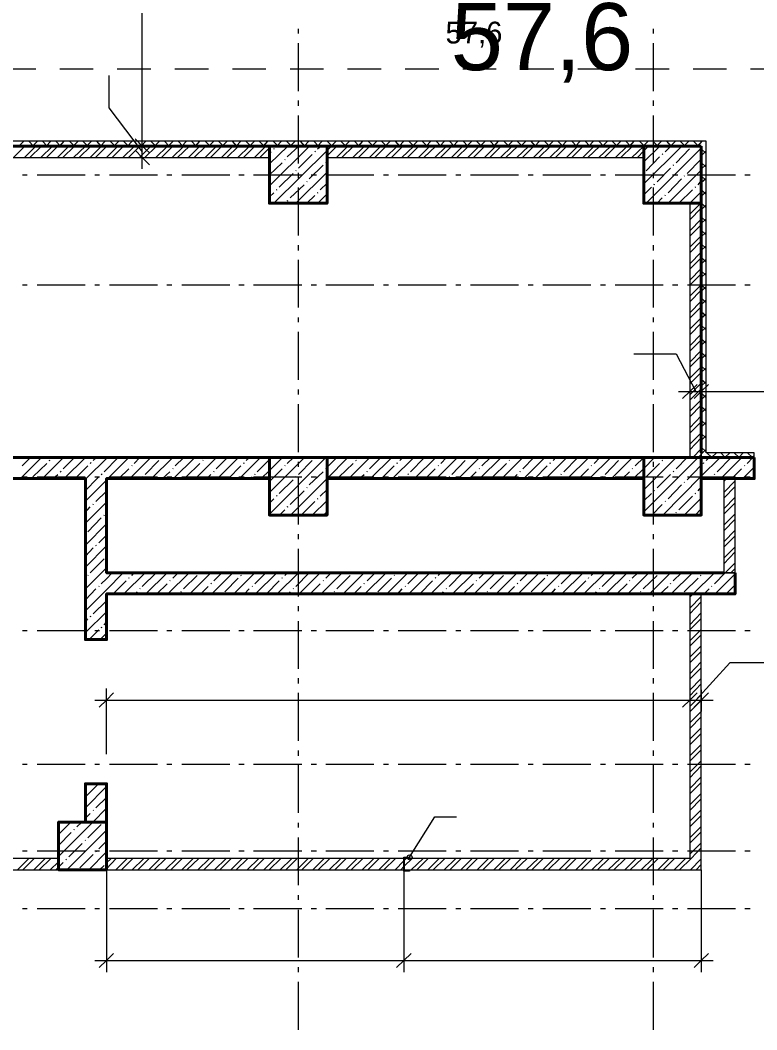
# Model space of a CAD drawing. Header units: millimetres. Extents: x -249154 to 415037, y -45458 to 354837.
# Drawn here: x -210804 to -203124, y 10750 to 21286 of the extents above; entities that cross this region are included whole.
import ezdxf

# ---------------------------------------------------------------- set-up
doc = ezdxf.new("R2010")
doc.units = ezdxf.units.MM
doc.layers.add('PDF _Текст', color=7, linetype='Continuous')
doc.styles.get("Standard").update_dxf_attribs({"font": 'arial.ttf'})

msp = doc.modelspace()

# ---------------------------------------------------------------- linework, layer by layer
at = {"lineweight": 9}
for points in [[(-209531, 19736), (-209531, 19973), (-209531, 24586), (-209531, 24828)], [(-203151, 16724), (-203151, 16770), (-203651, 16770), (-203651, 19973), (-203651, 20024), (-213009, 20024), (-213009, 24586), (-213056, 24586)], [(-207904, 21146), (-207904, 21197)], [(-204202, 21146), (-204202, 21197)], [(-207904, 20545), (-207904, 21045)], [(-204202, 20545), (-204202, 21045)], [(-210993, 20778), (-210641, 20778)], [(-210391, 20778), (-210044, 20778)], [(-209794, 20778), (-209442, 20778)], [(-209192, 20778), (-208841, 20778)], [(-208591, 20778), (-208243, 20778)], [(-207989, 20778), (-207642, 20778)], [(-207392, 20778), (-207040, 20778)], [(-206790, 20778), (-206439, 20778)], [(-206189, 20778), (-205841, 20778)], [(-205591, 20778), (-205240, 20778)], [(-204990, 20778), (-204638, 20778)], [(-204388, 20778), (-204037, 20778)], [(-203787, 20778), (-203439, 20778)], [(-203189, 20778), (-202838, 20778)], [(-209879, 20710), (-209879, 20371), (-209531, 19914)], [(-207904, 20392), (-207904, 20447)], [(-204202, 20392), (-204202, 20447)], [(-207904, 19791), (-207904, 20291)], [(-204202, 19791), (-204202, 20291)], [(-210819, 19973), (-210768, 20024)], [(-210666, 19973), (-210713, 20024)], [(-210675, 19973), (-210624, 20024)], [(-210522, 19973), (-210573, 20024)], [(-210535, 19973), (-210484, 20024)], [(-210383, 19973), (-210433, 20024)], [(-210391, 19973), (-210345, 20024)], [(-210239, 19973), (-210289, 20024)], [(-210251, 19973), (-210200, 20024)], [(-210099, 19973), (-210150, 20024)], [(-210112, 19973), (-210061, 20024)], [(-209959, 19973), (-210006, 20024)], [(-209967, 19973), (-209917, 20024)], [(-209815, 19973), (-209866, 20024)], [(-209828, 19973), (-209777, 20024)], [(-209675, 19973), (-209726, 20024)], [(-209684, 19973), (-209637, 20024)], [(-209531, 19973), (-209582, 20024)], [(-209544, 19973), (-209493, 20024)], [(-209391, 19973), (-209442, 20024)], [(-209404, 19973), (-209353, 20024)], [(-209252, 19973), (-209298, 20024)], [(-209260, 19973), (-209209, 20024)], [(-209108, 19973), (-209158, 20024)], [(-209120, 19973), (-209069, 20024)], [(-208968, 19973), (-209019, 20024)], [(-208976, 19973), (-208930, 20024)], [(-208824, 19973), (-208875, 20024)], [(-208836, 19973), (-208786, 20024)], [(-208684, 19973), (-208735, 20024)], [(-208697, 19973), (-208646, 20024)], [(-208544, 19973), (-208591, 20024)], [(-208553, 19973), (-208502, 20024)], [(-208400, 19973), (-208451, 20024)], [(-208413, 19973), (-208362, 20024)], [(-208260, 19973), (-208311, 20024)], [(-208269, 19973), (-208222, 20024)], [(-208116, 19973), (-208167, 20024)], [(-208129, 19973), (-208078, 20024)], [(-207976, 19973), (-208027, 20024)], [(-207989, 19973), (-207938, 20024)], [(-207837, 19973), (-207883, 20024)], [(-207845, 19973), (-207794, 20024)], [(-207693, 19973), (-207743, 20024)], [(-207705, 19973), (-207654, 20024)], [(-207553, 19973), (-207604, 20024)], [(-207561, 19973), (-207510, 20024)], [(-207409, 19973), (-207460, 20024)], [(-207421, 19973), (-207371, 20024)], [(-207269, 19973), (-207320, 20024)], [(-207277, 19973), (-207231, 20024)], [(-207125, 19973), (-207176, 20024)], [(-207138, 19973), (-207087, 20024)], [(-206985, 19973), (-207036, 20024)], [(-206998, 19973), (-206947, 20024)], [(-206845, 19973), (-206892, 20024)], [(-206854, 19973), (-206803, 20024)], [(-206701, 19973), (-206752, 20024)], [(-206714, 19973), (-206663, 20024)], [(-206561, 19973), (-206612, 20024)], [(-206570, 19973), (-206523, 20024)], [(-206417, 19973), (-206468, 20024)], [(-206430, 19973), (-206379, 20024)], [(-206278, 19973), (-206328, 20024)], [(-206290, 19973), (-206240, 20024)], [(-206138, 19973), (-206184, 20024)], [(-206146, 19973), (-206095, 20024)], [(-205994, 19973), (-206045, 20024)], [(-206007, 19973), (-205956, 20024)], [(-205854, 19973), (-205905, 20024)], [(-205862, 19973), (-205816, 20024)], [(-205710, 19973), (-205761, 20024)], [(-205723, 19973), (-205672, 20024)], [(-205570, 19973), (-205621, 20024)], [(-205583, 19973), (-205532, 20024)], [(-205430, 19973), (-205477, 20024)], [(-205439, 19973), (-205388, 20024)], [(-205286, 19973), (-205337, 20024)], [(-205299, 19973), (-205248, 20024)], [(-205147, 19973), (-205197, 20024)], [(-205155, 19973), (-205108, 20024)], [(-205002, 19973), (-205053, 20024)], [(-205015, 19973), (-204964, 20024)], [(-204863, 19973), (-204914, 20024)], [(-204875, 19973), (-204825, 20024)], [(-204723, 19973), (-204769, 20024)], [(-204731, 19973), (-204681, 20024)], [(-204579, 19973), (-204630, 20024)], [(-204592, 19973), (-204541, 20024)], [(-204439, 19973), (-204490, 20024)], [(-204448, 19973), (-204401, 20024)], [(-204295, 19973), (-204346, 20024)], [(-204308, 19973), (-204257, 20024)], [(-204155, 19973), (-204206, 20024)], [(-204168, 19973), (-204117, 20024)], [(-204015, 19973), (-204062, 20024)], [(-204024, 19973), (-203973, 20024)], [(-203871, 19973), (-203922, 20024)], [(-203884, 19973), (-203833, 20024)], [(-203732, 19973), (-203782, 20024)], [(-203740, 19973), (-203693, 20024)], [(-210874, 19854), (-210755, 19973)], [(-210760, 19854), (-210641, 19973)], [(-210705, 19854), (-210582, 19973)], [(-210590, 19854), (-210467, 19973)], [(-210531, 19854), (-210412, 19973)], [(-210417, 19854), (-210298, 19973)], [(-210361, 19854), (-210239, 19973)], [(-210247, 19854), (-210124, 19973)], [(-210188, 19854), (-210069, 19973)], [(-210073, 19854), (-209955, 19973)], [(-210018, 19854), (-209900, 19973)], [(-209904, 19854), (-209785, 19973)], [(-209845, 19854), (-209726, 19973)], [(-209734, 19854), (-209612, 19973)], [(-209675, 19854), (-209557, 19973)], [(-209637, 19973), (-209531, 19973), (-209413, 19973)], [(-209561, 19854), (-209442, 19973)], [(-209506, 19854), (-209383, 19973)], [(-209391, 19854), (-209268, 19973)], [(-209332, 19854), (-209213, 19973)], [(-209218, 19854), (-209099, 19973)], [(-209163, 19854), (-209040, 19973)], [(-209048, 19854), (-208930, 19973)], [(-208989, 19854), (-208870, 19973)], [(-208875, 19854), (-208756, 19973)], [(-208819, 19854), (-208701, 19973)], [(-208705, 19854), (-208586, 19973)], [(-208650, 19854), (-208527, 19973)], [(-208536, 19854), (-208413, 19973)], [(-208476, 19854), (-208358, 19973)], [(-208362, 19854), (-208243, 19973)], [(-208307, 19854), (-208205, 19956)], [(-208205, 19787), (-208015, 19973)], [(-208205, 19558), (-207786, 19973)], [(-208205, 19973), (-207604, 19973)], [(-208205, 19897), (-208188, 19914)], [(-208159, 19943), (-208154, 19947)], [(-208159, 19376), (-207604, 19926)], [(-208133, 19973), (-208129, 19973)], [(-208019, 19859), (-207900, 19973)], [(-207731, 19914), (-207726, 19918)], [(-207705, 19943), (-207671, 19973)], [(-207604, 19926), (-207557, 19973)], [(-207604, 19871), (-207502, 19973)], [(-207506, 19854), (-207388, 19973)], [(-207451, 19854), (-207328, 19973)], [(-207337, 19854), (-207214, 19973)], [(-207277, 19854), (-207159, 19973)], [(-207163, 19854), (-207044, 19973)], [(-207108, 19854), (-206989, 19973)], [(-206994, 19854), (-206875, 19973)], [(-206934, 19854), (-206816, 19973)], [(-206824, 19854), (-206701, 19973)], [(-206765, 19854), (-206646, 19973)], [(-206650, 19854), (-206532, 19973)], [(-206595, 19854), (-206472, 19973)], [(-206481, 19854), (-206358, 19973)], [(-206422, 19854), (-206303, 19973)], [(-206307, 19854), (-206189, 19973)], [(-206252, 19854), (-206129, 19973)], [(-206138, 19854), (-206019, 19973)], [(-206079, 19854), (-205960, 19973)], [(-205964, 19854), (-205846, 19973)], [(-205909, 19854), (-205790, 19973)], [(-205795, 19854), (-205676, 19973)], [(-205740, 19854), (-205617, 19973)], [(-205625, 19854), (-205502, 19973)], [(-205566, 19854), (-205447, 19973)], [(-205452, 19854), (-205333, 19973)], [(-205396, 19854), (-205274, 19973)], [(-205282, 19854), (-205159, 19973)], [(-205223, 19854), (-205104, 19973)], [(-205108, 19854), (-204990, 19973)], [(-205053, 19854), (-204935, 19973)], [(-204939, 19854), (-204820, 19973)], [(-204884, 19854), (-204761, 19973)], [(-204769, 19854), (-204647, 19973)], [(-204710, 19854), (-204592, 19973)], [(-204596, 19854), (-204477, 19973)], [(-204541, 19854), (-204418, 19973)], [(-204426, 19854), (-204303, 19973)], [(-204367, 19854), (-204303, 19922)], [(-204303, 19808), (-204134, 19973)], [(-204303, 19579), (-203905, 19973)], [(-204303, 19922), (-204253, 19973)], [(-204303, 19973), (-203702, 19973), (-203702, 19376)], [(-204278, 19376), (-203702, 19952)], [(-204079, 19914), (-204020, 19973)], [(-203965, 19799), (-203825, 19943)], [(-203795, 19973), (-203791, 19973)], [(-203651, 19897), (-203702, 19943)], [(-203702, 19871), (-203651, 19922)], [(-209637, 19854), (-209531, 19854), (-209413, 19854)], [(-208044, 19829), (-208040, 19833)], [(-207904, 19744), (-207760, 19884)], [(-204278, 19714), (-204138, 19859)], [(-204109, 19884), (-204104, 19892)], [(-203850, 19685), (-203710, 19829)], [(-208205, 19672), (-208074, 19799)], [(-207930, 19714), (-207926, 19719)], [(-207790, 19630), (-207646, 19774)], [(-207616, 19799), (-207612, 19803)], [(-204164, 19600), (-204024, 19744)], [(-204049, 19376), (-203702, 19723)], [(-203994, 19774), (-203990, 19778)], [(-203651, 19753), (-203702, 19803)], [(-203702, 19731), (-203651, 19782)], [(-210781, 19672), (-210730, 19672)], [(-210628, 19672), (-210128, 19672)], [(-210027, 19672), (-209976, 19672)], [(-209874, 19672), (-209374, 19672)], [(-209277, 19672), (-209222, 19672)], [(-209120, 19672), (-208620, 19672)], [(-208523, 19672), (-208468, 19672)], [(-208370, 19672), (-207866, 19672)], [(-208103, 19545), (-207959, 19685)], [(-207930, 19376), (-207604, 19702)], [(-207904, 19638), (-207904, 19693)], [(-207815, 19600), (-207811, 19604)], [(-207769, 19672), (-207714, 19672)], [(-207616, 19672), (-207116, 19672)], [(-207015, 19672), (-206964, 19672)], [(-206862, 19672), (-206362, 19672)], [(-206261, 19672), (-206210, 19672)], [(-206108, 19672), (-205608, 19672)], [(-205507, 19672), (-205456, 19672)], [(-205354, 19672), (-204854, 19672)], [(-204753, 19672), (-204702, 19672)], [(-204600, 19672), (-204100, 19672)], [(-204202, 19638), (-204202, 19693)], [(-204049, 19486), (-203910, 19630)], [(-204003, 19672), (-203948, 19672)], [(-203880, 19659), (-203876, 19664)], [(-203846, 19672), (-203346, 19672)], [(-203736, 19570), (-203702, 19609)], [(-203651, 19613), (-203702, 19664)], [(-203702, 19592), (-203651, 19638)], [(-203249, 19672), (-203194, 19672)], [(-208133, 19515), (-208125, 19520)], [(-207989, 19431), (-207845, 19570)], [(-207904, 19041), (-207904, 19541)], [(-207676, 19515), (-207604, 19587)], [(-204303, 19465), (-204223, 19545)], [(-204202, 19041), (-204202, 19541)], [(-204193, 19570), (-204189, 19579)], [(-203935, 19376), (-203795, 19515)], [(-203821, 19376), (-203702, 19494)], [(-203765, 19545), (-203761, 19549)], [(-203651, 19469), (-203702, 19520)], [(-203702, 19448), (-203651, 19498)], [(-208205, 19443), (-208159, 19486)], [(-208019, 19401), (-208010, 19405)], [(-207815, 19376), (-207731, 19456)], [(-207705, 19486), (-207697, 19490)], [(-207701, 19376), (-207604, 19473)], [(-204164, 19376), (-204109, 19431)], [(-204079, 19456), (-204075, 19465)], [(-203821, 19261), (-203706, 19376)], [(-203821, 19202), (-203702, 19325)], [(-203706, 19376), (-203702, 19380)], [(-203651, 19329), (-203702, 19380)], [(-203702, 19308), (-203651, 19359)], [(-203821, 19088), (-203702, 19210)], [(-203651, 19185), (-203702, 19236)], [(-203702, 19164), (-203651, 19215)], [(-203821, 19032), (-203702, 19151)], [(-203651, 19045), (-203702, 19096)], [(-203702, 19024), (-203651, 19075)], [(-203821, 18918), (-203702, 19037)], [(-203821, 18859), (-203702, 18982)], [(-207904, 18884), (-207904, 18939)], [(-204202, 18884), (-204202, 18939)], [(-203821, 18744), (-203702, 18867)], [(-203651, 18905), (-203702, 18952)], [(-203702, 18884), (-203651, 18931)], [(-207904, 18287), (-207904, 18787)], [(-204202, 18287), (-204202, 18787)], [(-203821, 18689), (-203702, 18808)], [(-203651, 18761), (-203702, 18812)], [(-203702, 18740), (-203651, 18791)], [(-203821, 18575), (-203702, 18694)], [(-203651, 18622), (-203702, 18672)], [(-203702, 18600), (-203651, 18651)], [(-203821, 18520), (-203702, 18638)], [(-210781, 18524), (-210730, 18524)], [(-210628, 18524), (-210128, 18524)], [(-210027, 18524), (-209976, 18524)], [(-209874, 18524), (-209374, 18524)], [(-209277, 18524), (-209222, 18524)], [(-209120, 18524), (-208620, 18524)], [(-208523, 18524), (-208468, 18524)], [(-208370, 18524), (-207866, 18524)], [(-207769, 18524), (-207714, 18524)], [(-207616, 18524), (-207116, 18524)], [(-207015, 18524), (-206964, 18524)], [(-206862, 18524), (-206362, 18524)], [(-206261, 18524), (-206210, 18524)], [(-206108, 18524), (-205608, 18524)], [(-205507, 18524), (-205456, 18524)], [(-205354, 18524), (-204854, 18524)], [(-204753, 18524), (-204702, 18524)], [(-204600, 18524), (-204100, 18524)], [(-204003, 18524), (-203948, 18524)], [(-203846, 18524), (-203346, 18524)], [(-203821, 18405), (-203702, 18524)], [(-203821, 18346), (-203702, 18469)], [(-203651, 18477), (-203702, 18528)], [(-203702, 18456), (-203651, 18507)], [(-203249, 18524), (-203194, 18524)], [(-203821, 18232), (-203702, 18355)], [(-203651, 18338), (-203702, 18389)], [(-203702, 18316), (-203651, 18367)], [(-203821, 18177), (-203702, 18295)], [(-203651, 18198), (-203702, 18244)], [(-207904, 18134), (-207904, 18185)], [(-204202, 18134), (-204202, 18185)], [(-203821, 18062), (-203702, 18181)], [(-203821, 18003), (-203702, 18126)], [(-203702, 18177), (-203651, 18223)], [(-207904, 17533), (-207904, 18033)], [(-204202, 17533), (-204202, 18033)], [(-203651, 18054), (-203702, 18105)], [(-203702, 18033), (-203651, 18083)], [(-203821, 17889), (-203702, 18011)], [(-203821, 17834), (-203702, 17952)], [(-203651, 17914), (-203702, 17965)], [(-203702, 17893), (-203651, 17944)], [(-203821, 17719), (-203702, 17838)], [(-203651, 17770), (-203702, 17821)], [(-204405, 17804), (-203965, 17804), (-203761, 17410)], [(-203821, 17664), (-203702, 17783)], [(-203702, 17749), (-203651, 17800)], [(-203821, 17550), (-203702, 17668)], [(-203821, 17490), (-203702, 17609)], [(-203651, 17630), (-203702, 17681)], [(-203702, 17609), (-203651, 17660)], [(-203821, 17516), (-203821, 17410), (-203821, 17291)], [(-203821, 17376), (-203702, 17499)], [(-203651, 17490), (-203702, 17537)], [(-203702, 17469), (-203651, 17516)], [(-203702, 17516), (-203702, 17410), (-203702, 17291)], [(-207904, 17380), (-207904, 17431)], [(-204202, 17380), (-204202, 17431)], [(-203939, 17410), (-203702, 17410), (-201550, 17410), (-201308, 17410)], [(-203821, 17321), (-203702, 17440)], [(-203651, 17346), (-203702, 17397)], [(-203821, 17207), (-203702, 17325)], [(-203702, 17325), (-203651, 17376)], [(-207904, 16779), (-207904, 17279)], [(-204202, 16779), (-204202, 17279)], [(-203821, 17147), (-203702, 17270)], [(-203651, 17207), (-203702, 17257)], [(-203702, 17185), (-203651, 17236)], [(-203821, 17033), (-203702, 17156)], [(-203821, 16978), (-203702, 17096)], [(-203651, 17063), (-203702, 17113)], [(-203702, 17041), (-203651, 17092)], [(-203821, 16863), (-203702, 16982)], [(-203651, 16923), (-203702, 16974)], [(-203821, 16804), (-203702, 16927)], [(-203702, 16902), (-203651, 16952)], [(-203791, 16724), (-203702, 16813)], [(-203736, 16724), (-203702, 16753)], [(-203651, 16783), (-203702, 16830)], [(-203702, 16758), (-203689, 16770), (-203651, 16808)], [(-203702, 16770), (-203702, 16724)], [(-203592, 16724), (-203643, 16770)], [(-203596, 16724), (-203545, 16770)], [(-203452, 16724), (-203499, 16770)], [(-203456, 16724), (-203405, 16770)], [(-203308, 16724), (-203359, 16770)], [(-203312, 16724), (-203266, 16770)], [(-203168, 16724), (-203219, 16770)], [(-210802, 16503), (-210582, 16724)], [(-210785, 16635), (-210696, 16724)], [(-210671, 16520), (-210527, 16660)], [(-210573, 16503), (-210353, 16724)], [(-210501, 16690), (-210493, 16694)], [(-210472, 16719), (-210467, 16724)], [(-210357, 16605), (-210239, 16724)], [(-210345, 16503), (-210124, 16724)], [(-210124, 16495), (-210116, 16503), (-209895, 16724)], [(-210073, 16660), (-210065, 16669)], [(-210044, 16690), (-210010, 16724)], [(-209929, 16575), (-209785, 16719)], [(-209891, 16503), (-209671, 16724)], [(-209662, 16503), (-209442, 16724)], [(-209616, 16660), (-209557, 16724)], [(-209501, 16546), (-209357, 16690)], [(-209434, 16503), (-209213, 16724)], [(-209328, 16719), (-209328, 16724)], [(-209205, 16503), (-208985, 16724)], [(-209188, 16635), (-209099, 16724)], [(-209074, 16520), (-208930, 16660)], [(-208976, 16503), (-208756, 16724)], [(-208900, 16690), (-208896, 16694)], [(-208875, 16719), (-208870, 16724)], [(-208760, 16605), (-208642, 16724)], [(-208747, 16503), (-208527, 16724)], [(-208519, 16503), (-208298, 16724)], [(-208472, 16660), (-208468, 16669)], [(-208447, 16690), (-208413, 16724)], [(-208332, 16575), (-208205, 16702), (-208188, 16719)], [(-208290, 16503), (-208205, 16588), (-208070, 16724)], [(-208205, 16359), (-207841, 16724)], [(-208205, 16131), (-207616, 16724)], [(-208019, 16660), (-207955, 16724)], [(-207985, 16122), (-207604, 16503), (-207388, 16724)], [(-207904, 16546), (-207760, 16690)], [(-207904, 16626), (-207904, 16677)], [(-207731, 16719), (-207731, 16724)], [(-207591, 16635), (-207502, 16724)], [(-207477, 16520), (-207332, 16660)], [(-207379, 16503), (-207159, 16724)], [(-207303, 16690), (-207299, 16694)], [(-207273, 16719), (-207273, 16724)], [(-207163, 16605), (-207044, 16724)], [(-207150, 16503), (-206930, 16724)], [(-206922, 16503), (-206701, 16724)], [(-206875, 16660), (-206871, 16669)], [(-206845, 16690), (-206816, 16724)], [(-206735, 16575), (-206591, 16719)], [(-206693, 16503), (-206472, 16724)], [(-206464, 16503), (-206244, 16724)], [(-206417, 16660), (-206358, 16724)], [(-206303, 16546), (-206163, 16690)], [(-206235, 16503), (-206015, 16724)], [(-206134, 16719), (-206129, 16724)], [(-206011, 16503), (-205790, 16724)], [(-205990, 16635), (-205901, 16724)], [(-205875, 16520), (-205735, 16660)], [(-205782, 16503), (-205562, 16724)], [(-205706, 16690), (-205701, 16694)], [(-205676, 16719), (-205676, 16724)], [(-205562, 16605), (-205447, 16724)], [(-205553, 16503), (-205333, 16724)], [(-205324, 16503), (-205104, 16724)], [(-205278, 16660), (-205274, 16669)], [(-205248, 16690), (-205219, 16724)], [(-205134, 16575), (-204994, 16719)], [(-205096, 16503), (-204875, 16724)], [(-204867, 16503), (-204647, 16724)], [(-204820, 16660), (-204761, 16724)], [(-204706, 16546), (-204566, 16690)], [(-204638, 16503), (-204418, 16724)], [(-204536, 16719), (-204532, 16724)], [(-204409, 16503), (-204303, 16609), (-204189, 16724)], [(-204392, 16635), (-204303, 16724)], [(-204303, 16385), (-203965, 16724)], [(-204303, 16156), (-203736, 16724)], [(-204278, 16520), (-204138, 16660)], [(-204202, 16626), (-204202, 16677)], [(-204109, 16690), (-204104, 16694)], [(-204104, 16122), (-203702, 16529), (-203507, 16724)], [(-204079, 16719), (-204075, 16724)], [(-203965, 16605), (-203850, 16724)], [(-203681, 16660), (-203677, 16669)], [(-203651, 16690), (-203621, 16724)], [(-203537, 16575), (-203393, 16719)], [(-203499, 16503), (-203278, 16724)], [(-203223, 16660), (-203164, 16724)], [(-203172, 16724), (-203151, 16745)], [(-210459, 16503), (-210412, 16546)], [(-210387, 16575), (-210378, 16580)], [(-210230, 16503), (-210099, 16635)], [(-209959, 16546), (-209951, 16554)], [(-209777, 16503), (-209671, 16605)], [(-209641, 16635), (-209637, 16639)], [(-209319, 16503), (-209243, 16575)], [(-209213, 16605), (-209209, 16609)], [(-208862, 16503), (-208815, 16546)], [(-208786, 16575), (-208781, 16580)], [(-208633, 16503), (-208502, 16635)], [(-208358, 16546), (-208353, 16554)], [(-208205, 16474), (-208074, 16605)], [(-208044, 16635), (-208040, 16639)], [(-207790, 16436), (-207646, 16575)], [(-207616, 16605), (-207612, 16609)], [(-207265, 16503), (-207218, 16546)], [(-207188, 16575), (-207184, 16580)], [(-207036, 16503), (-206905, 16635)], [(-206761, 16546), (-206756, 16554)], [(-206578, 16503), (-206477, 16605)], [(-206447, 16635), (-206443, 16639)], [(-206121, 16503), (-206049, 16575)], [(-206019, 16605), (-206015, 16609)], [(-205668, 16503), (-205621, 16546)], [(-205591, 16575), (-205587, 16580)], [(-205439, 16503), (-205308, 16635)], [(-205163, 16546), (-205159, 16554)], [(-204981, 16503), (-204880, 16605)], [(-204850, 16635), (-204846, 16639)], [(-204524, 16503), (-204452, 16575)], [(-204422, 16605), (-204418, 16609)], [(-204164, 16406), (-204024, 16546)], [(-203994, 16575), (-203990, 16580)], [(-203850, 16491), (-203710, 16635)], [(-203566, 16546), (-203562, 16554)], [(-203384, 16503), (-203283, 16605)], [(-203270, 16503), (-203151, 16622)], [(-203253, 16635), (-203249, 16639)], [(-210781, 16520), (-210730, 16520)], [(-210628, 16520), (-210128, 16520)], [(-210124, 16380), (-210001, 16503), (-209984, 16520)], [(-210124, 16266), (-209904, 16486)], [(-210027, 16520), (-209976, 16520)], [(-209874, 16520), (-209374, 16520)], [(-209531, 16520), (-209523, 16525)], [(-209277, 16520), (-209222, 16520)], [(-209120, 16520), (-208620, 16520)], [(-208523, 16520), (-208468, 16520)], [(-208404, 16503), (-208387, 16520)], [(-208370, 16520), (-207866, 16520)], [(-208103, 16347), (-207959, 16491)], [(-207930, 16520), (-207926, 16525)], [(-207904, 16025), (-207904, 16525)], [(-207769, 16520), (-207714, 16520)], [(-207616, 16520), (-207116, 16520)], [(-207015, 16520), (-206964, 16520)], [(-206862, 16520), (-206362, 16520)], [(-206807, 16503), (-206790, 16520)], [(-206333, 16520), (-206328, 16525)], [(-206261, 16520), (-206210, 16520)], [(-206108, 16520), (-205608, 16520)], [(-205507, 16520), (-205456, 16520)], [(-205354, 16520), (-204854, 16520)], [(-205210, 16503), (-205193, 16520)], [(-204753, 16520), (-204702, 16520)], [(-204736, 16520), (-204731, 16525)], [(-204600, 16520), (-204100, 16520)], [(-204202, 16025), (-204202, 16525)], [(-204003, 16520), (-203948, 16520)], [(-203880, 16461), (-203876, 16465)], [(-203846, 16520), (-203346, 16520)], [(-203613, 16503), (-203596, 16520)], [(-203469, 16474), (-203439, 16503)], [(-203469, 16359), (-203350, 16478)], [(-203249, 16520), (-203194, 16520)], [(-210014, 16262), (-209904, 16372)], [(-207989, 16232), (-207845, 16376)], [(-207815, 16406), (-207811, 16410)], [(-207676, 16321), (-207604, 16389)], [(-204303, 16270), (-204223, 16347)], [(-204193, 16376), (-204189, 16380)], [(-204049, 16292), (-203910, 16436)], [(-203765, 16347), (-203761, 16351)], [(-203736, 16376), (-203702, 16414)], [(-203469, 16300), (-203350, 16419)], [(-210124, 16037), (-209904, 16258)], [(-210044, 16232), (-210040, 16241)], [(-208205, 16245), (-208159, 16292)], [(-208133, 16321), (-208125, 16325)], [(-207875, 16122), (-207731, 16262)], [(-207760, 16122), (-207604, 16275)], [(-207705, 16292), (-207697, 16296)], [(-204219, 16122), (-204109, 16232)], [(-204079, 16262), (-204075, 16266)], [(-203935, 16177), (-203795, 16321)], [(-203880, 16122), (-203702, 16300)], [(-203469, 16186), (-203350, 16308)], [(-203469, 16131), (-203350, 16249)], [(-210124, 16152), (-210073, 16207)], [(-209929, 16118), (-209925, 16126)], [(-208099, 16122), (-208044, 16177)], [(-208019, 16207), (-208010, 16211)], [(-207646, 16122), (-207616, 16147)], [(-203965, 16147), (-203960, 16152)], [(-203765, 16122), (-203702, 16186)], [(-203469, 16016), (-203350, 16135)], [(-210124, 15809), (-209904, 16029)], [(-210099, 15948), (-209959, 16092)], [(-203469, 15957), (-203350, 16080)], [(-210124, 15923), (-210124, 15923)], [(-209984, 15834), (-209904, 15914)], [(-207904, 15872), (-207904, 15923)], [(-204202, 15872), (-204202, 15923)], [(-203469, 15842), (-203350, 15965)], [(-210014, 15804), (-210010, 15809)], [(-203469, 15787), (-203350, 15906)], [(-210124, 15580), (-209904, 15800)], [(-210124, 15694), (-210044, 15779)], [(-207904, 15271), (-207904, 15770)], [(-204202, 15271), (-204202, 15770)], [(-203469, 15673), (-203350, 15792)], [(-203469, 15614), (-203350, 15737)], [(-210073, 15521), (-209929, 15665)], [(-203452, 15521), (-203350, 15622)], [(-210124, 15351), (-209904, 15571)], [(-210124, 15122), (-209904, 15343), (-209730, 15521)], [(-210099, 15491), (-210095, 15495)], [(-209959, 15406), (-209904, 15457), (-209845, 15521)], [(-209722, 15300), (-209501, 15521)], [(-209641, 15491), (-209616, 15521)], [(-209531, 15376), (-209387, 15521)], [(-209493, 15300), (-209273, 15521)], [(-209264, 15300), (-209044, 15521)], [(-209213, 15465), (-209158, 15521)], [(-209103, 15351), (-208959, 15491)], [(-209035, 15300), (-208815, 15521)], [(-208930, 15521), (-208930, 15521)], [(-208807, 15300), (-208586, 15521)], [(-208786, 15436), (-208701, 15521)], [(-208578, 15300), (-208358, 15521)], [(-208502, 15491), (-208497, 15495)], [(-208472, 15521), (-208472, 15521)], [(-208358, 15406), (-208243, 15521)], [(-208349, 15300), (-208129, 15521)], [(-208125, 15300), (-207904, 15521)], [(-208044, 15491), (-208015, 15521)], [(-207930, 15376), (-207790, 15521)], [(-207896, 15300), (-207676, 15521)], [(-207667, 15300), (-207447, 15521)], [(-207616, 15465), (-207561, 15521)], [(-207502, 15351), (-207362, 15491)], [(-207438, 15300), (-207218, 15521)], [(-207332, 15521), (-207332, 15521)], [(-207210, 15300), (-206989, 15521)], [(-207188, 15436), (-207104, 15521)], [(-206981, 15300), (-206761, 15521)], [(-206905, 15491), (-206900, 15495)], [(-206875, 15521), (-206875, 15521)], [(-206761, 15406), (-206646, 15521)], [(-206752, 15300), (-206532, 15521)], [(-206523, 15300), (-206303, 15521)], [(-206447, 15491), (-206417, 15521)], [(-206333, 15376), (-206193, 15521)], [(-206295, 15300), (-206074, 15521)], [(-206070, 15300), (-205850, 15521)], [(-206019, 15465), (-205964, 15521)], [(-205905, 15351), (-205765, 15491)], [(-205841, 15300), (-205621, 15521)], [(-205735, 15521), (-205735, 15521)], [(-205613, 15300), (-205392, 15521)], [(-205591, 15436), (-205507, 15521)], [(-205384, 15300), (-205163, 15521)], [(-205308, 15491), (-205303, 15495)], [(-205278, 15521), (-205278, 15521)], [(-205163, 15406), (-205049, 15521)], [(-205155, 15300), (-204935, 15521)], [(-204926, 15300), (-204706, 15521)], [(-204850, 15491), (-204820, 15521)], [(-204736, 15376), (-204592, 15521)], [(-204697, 15300), (-204477, 15521)], [(-204469, 15300), (-204248, 15521)], [(-204422, 15465), (-204363, 15521)], [(-204308, 15351), (-204164, 15491)], [(-204244, 15300), (-204024, 15521)], [(-204138, 15521), (-204138, 15521)], [(-204015, 15300), (-203795, 15521)], [(-203994, 15436), (-203910, 15521)], [(-203787, 15300), (-203566, 15521)], [(-203710, 15491), (-203702, 15495)], [(-203681, 15521), (-203681, 15521)], [(-203566, 15406), (-203452, 15521)], [(-203558, 15300), (-203350, 15508)], [(-203350, 15521), (-203469, 15521)], [(-203393, 15521), (-203350, 15563)], [(-209836, 15300), (-209701, 15436)], [(-209671, 15465), (-209667, 15470)], [(-209379, 15300), (-209273, 15406)], [(-209243, 15436), (-209239, 15440)], [(-208815, 15406), (-208811, 15410)], [(-208671, 15321), (-208531, 15465)], [(-208235, 15300), (-208103, 15436)], [(-208074, 15465), (-208070, 15470)], [(-207782, 15300), (-207676, 15406)], [(-207646, 15436), (-207642, 15440)], [(-207218, 15406), (-207214, 15410)], [(-207074, 15321), (-206934, 15465)], [(-206638, 15300), (-206506, 15436)], [(-206477, 15465), (-206472, 15470)], [(-206184, 15300), (-206079, 15406)], [(-206049, 15436), (-206045, 15440)], [(-205621, 15406), (-205617, 15410)], [(-205477, 15321), (-205333, 15465)], [(-205041, 15300), (-204905, 15436)], [(-204880, 15465), (-204875, 15470)], [(-204583, 15300), (-204477, 15406)], [(-204452, 15436), (-204448, 15440)], [(-204024, 15406), (-204020, 15410)], [(-203880, 15321), (-203736, 15465)], [(-203444, 15300), (-203350, 15393)], [(-210124, 15237), (-210014, 15351)], [(-209984, 15376), (-209980, 15381)], [(-209607, 15300), (-209586, 15321)], [(-209557, 15351), (-209552, 15355)], [(-209129, 15321), (-209124, 15326)], [(-208921, 15300), (-208845, 15376)], [(-208464, 15300), (-208417, 15351)], [(-208387, 15376), (-208383, 15381)], [(-208010, 15300), (-207989, 15321)], [(-207959, 15351), (-207955, 15355)], [(-207532, 15321), (-207527, 15326)], [(-207324, 15300), (-207248, 15376)], [(-206866, 15300), (-206820, 15351)], [(-206799, 12420), (-203702, 12420), (-203702, 12538), (-203702, 15300), (-203821, 15300), (-203821, 12538), (-206799, 12538)], [(-206790, 15376), (-206786, 15381)], [(-206409, 15300), (-206392, 15321)], [(-206362, 15351), (-206358, 15355)], [(-205934, 15321), (-205930, 15326)], [(-205727, 15300), (-205651, 15376)], [(-205269, 15300), (-205223, 15351)], [(-205193, 15376), (-205189, 15381)], [(-204812, 15300), (-204795, 15321)], [(-204765, 15351), (-204761, 15355)], [(-204337, 15321), (-204333, 15326)], [(-204130, 15300), (-204049, 15376)], [(-203821, 15266), (-203787, 15300)], [(-203672, 15300), (-203621, 15351)], [(-203596, 15376), (-203592, 15381)], [(-210044, 15093), (-209904, 15228)], [(-207904, 15118), (-207904, 15173)], [(-204202, 15118), (-204202, 15173)], [(-203821, 15152), (-203702, 15271)], [(-203821, 15093), (-203702, 15215)], [(-210124, 14898), (-209904, 15114)], [(-210073, 15063), (-210065, 15067)], [(-203821, 14978), (-203702, 15101)], [(-210124, 15008), (-210099, 15038)], [(-209929, 14978), (-209904, 15004)], [(-207904, 14516), (-207904, 15016)], [(-204202, 14516), (-204202, 15016)], [(-203821, 14923), (-203702, 15042)], [(-210781, 14919), (-210730, 14919)], [(-210628, 14919), (-210128, 14919)], [(-210086, 14822), (-209984, 14923)], [(-210027, 14919), (-209976, 14919)], [(-209972, 14822), (-209904, 14889)], [(-209959, 14949), (-209951, 14953)], [(-209874, 14919), (-209374, 14919)], [(-209277, 14919), (-209222, 14919)], [(-209120, 14919), (-208620, 14919)], [(-208523, 14919), (-208468, 14919)], [(-208370, 14919), (-207866, 14919)], [(-207769, 14919), (-207714, 14919)], [(-207616, 14919), (-207116, 14919)], [(-207015, 14919), (-206964, 14919)], [(-206862, 14919), (-206362, 14919)], [(-206261, 14919), (-206210, 14919)], [(-206108, 14919), (-205608, 14919)], [(-205507, 14919), (-205456, 14919)], [(-205354, 14919), (-204854, 14919)], [(-204753, 14919), (-204702, 14919)], [(-204600, 14919), (-204100, 14919)], [(-204003, 14919), (-203948, 14919)], [(-203846, 14919), (-203346, 14919)], [(-203821, 14809), (-203702, 14927)], [(-203821, 14754), (-203702, 14872)], [(-203249, 14919), (-203194, 14919)], [(-203821, 14639), (-203702, 14758)], [(-203821, 14580), (-203702, 14699)], [(-203821, 14466), (-203702, 14589)], [(-202961, 14580), (-203405, 14580), (-203761, 14190)], [(-203821, 14411), (-203702, 14529)], [(-207904, 14364), (-207904, 14419)], [(-204202, 14364), (-204202, 14419)], [(-203821, 14296), (-203702, 14415)], [(-203821, 14237), (-203702, 14360)], [(-209904, 13627), (-209904, 14190), (-209904, 14313)], [(-207904, 13767), (-207904, 14267)], [(-204202, 13767), (-204202, 14267)], [(-203821, 14300), (-203821, 14190), (-203821, 14072)], [(-203821, 14123), (-203702, 14245)], [(-203702, 14300), (-203702, 14190), (-203702, 14072)], [(-210027, 14190), (-203821, 14190), (-203579, 14190)], [(-203821, 14067), (-203702, 14186)], [(-203821, 13953), (-203702, 14072)], [(-203821, 13894), (-203702, 14017)], [(-203821, 13784), (-203702, 13902)], [(-203821, 13724), (-203702, 13843)], [(-203821, 13610), (-203702, 13729)], [(-207904, 13610), (-207904, 13665)], [(-204202, 13610), (-204202, 13665)], [(-203821, 13555), (-203702, 13673)], [(-210781, 13521), (-210730, 13521)], [(-210628, 13521), (-210128, 13521)], [(-210027, 13521), (-209976, 13521)], [(-209874, 13521), (-209374, 13521)], [(-209277, 13521), (-209222, 13521)], [(-209120, 13521), (-208620, 13521)], [(-208523, 13521), (-208468, 13521)], [(-208370, 13521), (-207866, 13521)], [(-207904, 13013), (-207904, 13512)], [(-207769, 13521), (-207714, 13521)], [(-207616, 13521), (-207116, 13521)], [(-207015, 13521), (-206964, 13521)], [(-206862, 13521), (-206362, 13521)], [(-206261, 13521), (-206210, 13521)], [(-206108, 13521), (-205608, 13521)], [(-205507, 13521), (-205456, 13521)], [(-205354, 13521), (-204854, 13521)], [(-204753, 13521), (-204702, 13521)], [(-204600, 13521), (-204100, 13521)], [(-204202, 13013), (-204202, 13512)], [(-204003, 13521), (-203948, 13521)], [(-203846, 13521), (-203346, 13521)], [(-203821, 13440), (-203702, 13559)], [(-203821, 13381), (-203702, 13504)], [(-203249, 13521), (-203194, 13521)], [(-203821, 13267), (-203702, 13390)], [(-210124, 13296), (-210103, 13318)], [(-210124, 13182), (-209989, 13318)], [(-210124, 13068), (-209904, 13288)], [(-203821, 13212), (-203702, 13330)], [(-210014, 13068), (-209904, 13174)], [(-203821, 13097), (-203702, 13216)], [(-203821, 13038), (-203702, 13161)], [(-210404, 12559), (-210048, 12919), (-209904, 13063)], [(-210124, 12958), (-210073, 13008)], [(-210044, 13038), (-210040, 13042)], [(-206744, 12551), (-206481, 12974), (-206256, 12974)], [(-203821, 12928), (-203702, 13046)], [(-203821, 12869), (-203702, 12987)], [(-210404, 12788), (-210277, 12919)], [(-210404, 12902), (-210391, 12919)], [(-210213, 12869), (-210162, 12919)], [(-210099, 12754), (-209959, 12894)], [(-209929, 12924), (-209925, 12928)], [(-207904, 12860), (-207904, 12911)], [(-204202, 12860), (-204202, 12911)], [(-203821, 12754), (-203702, 12873)], [(-210404, 12674), (-210272, 12809)], [(-210319, 12420), (-209904, 12835)], [(-210243, 12839), (-210239, 12843)], [(-207904, 12259), (-207904, 12758)], [(-204202, 12259), (-204202, 12758)], [(-203821, 12699), (-203702, 12818)], [(-210298, 12555), (-210158, 12695)], [(-210128, 12725), (-210124, 12729)], [(-209984, 12640), (-209904, 12720)], [(-203931, 12420), (-203808, 12538), (-203702, 12648)], [(-203821, 12585), (-203702, 12703)], [(-210832, 12420), (-210713, 12538)], [(-210781, 12619), (-210730, 12619)], [(-210777, 12420), (-210658, 12538)], [(-210662, 12420), (-210544, 12538)], [(-210628, 12619), (-210128, 12619)], [(-210607, 12420), (-210484, 12538)], [(-210184, 12441), (-210044, 12580)], [(-210090, 12420), (-209904, 12606)], [(-210027, 12619), (-209976, 12619)], [(-210014, 12610), (-210010, 12614)], [(-209904, 12492), (-209857, 12538)], [(-209904, 12432), (-209802, 12538)], [(-206803, 12538), (-209904, 12538), (-209904, 12420), (-206803, 12420)], [(-209874, 12619), (-209374, 12619)], [(-209807, 12420), (-209688, 12538)], [(-209747, 12420), (-209629, 12538)], [(-209637, 12420), (-209514, 12538)], [(-209578, 12420), (-209459, 12538)], [(-209463, 12420), (-209345, 12538)], [(-209408, 12420), (-209285, 12538)], [(-209294, 12420), (-209171, 12538)], [(-209277, 12619), (-209222, 12619)], [(-209235, 12420), (-209116, 12538)], [(-209120, 12619), (-208620, 12619)], [(-209120, 12420), (-209002, 12538)], [(-209065, 12420), (-208942, 12538)], [(-208951, 12420), (-208832, 12538)], [(-208891, 12420), (-208773, 12538)], [(-208777, 12420), (-208658, 12538)], [(-208722, 12420), (-208603, 12538)], [(-208608, 12420), (-208489, 12538)], [(-208553, 12420), (-208430, 12538)], [(-208523, 12619), (-208468, 12619)], [(-208438, 12420), (-208315, 12538)], [(-208379, 12420), (-208260, 12538)], [(-208370, 12619), (-207866, 12619)], [(-208264, 12420), (-208146, 12538)], [(-208209, 12420), (-208087, 12538)], [(-208095, 12420), (-207972, 12538)], [(-208036, 12420), (-207917, 12538)], [(-207921, 12420), (-207803, 12538)], [(-207866, 12420), (-207748, 12538)], [(-207769, 12619), (-207714, 12619)], [(-207752, 12420), (-207633, 12538)], [(-207697, 12420), (-207574, 12538)], [(-207616, 12619), (-207116, 12619)], [(-207582, 12420), (-207460, 12538)], [(-207523, 12420), (-207404, 12538)], [(-207409, 12420), (-207290, 12538)], [(-207354, 12420), (-207231, 12538)], [(-207239, 12420), (-207116, 12538)], [(-207180, 12420), (-207061, 12538)], [(-207066, 12420), (-206947, 12538)], [(-207015, 12619), (-206964, 12619)], [(-207011, 12420), (-206892, 12538)], [(-206862, 12619), (-206362, 12619)], [(-206799, 12517), (-206778, 12538)], [(-206799, 12458), (-206718, 12538)], [(-206727, 12420), (-206604, 12538)], [(-206667, 12420), (-206549, 12538)], [(-206553, 12420), (-206434, 12538)], [(-206498, 12420), (-206375, 12538)], [(-206384, 12420), (-206261, 12538)], [(-206324, 12420), (-206206, 12538)], [(-206261, 12619), (-206210, 12619)], [(-206210, 12420), (-206091, 12538)], [(-206155, 12420), (-206036, 12538)], [(-206108, 12619), (-205608, 12619)], [(-206040, 12420), (-205922, 12538)], [(-205981, 12420), (-205862, 12538)], [(-205867, 12420), (-205748, 12538)], [(-205812, 12420), (-205693, 12538)], [(-205697, 12420), (-205579, 12538)], [(-205642, 12420), (-205519, 12538)], [(-205528, 12420), (-205405, 12538)], [(-205507, 12619), (-205456, 12619)], [(-205468, 12420), (-205350, 12538)], [(-205354, 12619), (-204854, 12619)], [(-205354, 12420), (-205235, 12538)], [(-205299, 12420), (-205176, 12538)], [(-205185, 12420), (-205066, 12538)], [(-205125, 12420), (-205007, 12538)], [(-205011, 12420), (-204892, 12538)], [(-204956, 12420), (-204837, 12538)], [(-204842, 12420), (-204723, 12538)], [(-204786, 12420), (-204664, 12538)], [(-204753, 12619), (-204702, 12619)], [(-204672, 12420), (-204549, 12538)], [(-204613, 12420), (-204494, 12538)], [(-204600, 12619), (-204100, 12619)], [(-204498, 12420), (-204380, 12538)], [(-204443, 12420), (-204320, 12538)], [(-204329, 12420), (-204206, 12538)], [(-204270, 12420), (-204151, 12538)], [(-204155, 12420), (-204037, 12538)], [(-204100, 12420), (-203982, 12538)], [(-204003, 12619), (-203948, 12619)], [(-203986, 12420), (-203867, 12538)], [(-203846, 12619), (-203346, 12619)], [(-203249, 12619), (-203194, 12619)], [(-210493, 12420), (-210404, 12504)], [(-210433, 12420), (-210404, 12449)], [(-210404, 12449), (-210357, 12496)], [(-210328, 12525), (-210323, 12530)], [(-209976, 12420), (-209929, 12466)], [(-206896, 12420), (-206803, 12513)], [(-206837, 12420), (-206803, 12453)], [(-203816, 12420), (-203702, 12534)], [(-203757, 12420), (-203702, 12475)], [(-209904, 12420), (-209904, 11475), (-209904, 11352)], [(-206803, 12407), (-206803, 11475), (-206803, 11352)], [(-203702, 12420), (-203702, 11475), (-203702, 11352)], [(-207904, 12106), (-207904, 12157)], [(-204202, 12106), (-204202, 12157)], [(-210781, 12017), (-210730, 12017)], [(-210628, 12017), (-210128, 12017)], [(-210027, 12017), (-209976, 12017)], [(-209874, 12017), (-209374, 12017)], [(-209277, 12017), (-209222, 12017)], [(-209120, 12017), (-208620, 12017)], [(-208523, 12017), (-208468, 12017)], [(-208370, 12017), (-207866, 12017)], [(-207769, 12017), (-207714, 12017)], [(-207616, 12017), (-207116, 12017)], [(-207015, 12017), (-206964, 12017)], [(-206862, 12017), (-206362, 12017)], [(-206261, 12017), (-206210, 12017)], [(-206108, 12017), (-205608, 12017)], [(-205507, 12017), (-205456, 12017)], [(-205354, 12017), (-204854, 12017)], [(-204753, 12017), (-204702, 12017)], [(-204600, 12017), (-204100, 12017)], [(-204003, 12017), (-203948, 12017)], [(-203846, 12017), (-203346, 12017)], [(-203249, 12017), (-203194, 12017)], [(-207904, 11504), (-207904, 12004)], [(-204202, 11504), (-204202, 12004)], [(-210027, 11475), (-206803, 11475), (-203579, 11475)], [(-207904, 11352), (-207904, 11403)], [(-204202, 11352), (-204202, 11403)], [(-207904, 10750), (-207904, 11250)], [(-204202, 10750), (-204202, 11250)]]:
    msp.add_lwpolyline(points, dxfattribs=at)
at = {"lineweight": 18}
for points in [[(-209607, 20049), (-209531, 19973), (-209455, 19901)], [(-209607, 19931), (-209531, 19854), (-209455, 19778)], [(-203744, 17486), (-203821, 17410), (-203897, 17338)], [(-203626, 17486), (-203702, 17410), (-203778, 17338)], [(-209832, 14267), (-209904, 14190), (-209980, 14118)], [(-203744, 14267), (-203821, 14190), (-203897, 14118)], [(-203626, 14267), (-203702, 14190), (-203778, 14118)], [(-209832, 11547), (-209904, 11475), (-209980, 11399)], [(-206727, 11547), (-206803, 11475), (-206879, 11399)], [(-203626, 11547), (-203702, 11475), (-203778, 11399)]]:
    msp.add_lwpolyline(points, dxfattribs=at)
at = {"lineweight": 40}
for points in [[(-211408, 19973), (-208205, 19973)], [(-207604, 19973), (-204303, 19973)], [(-203702, 19376), (-203702, 16770)], [(-203469, 15521), (-209904, 15521), (-209904, 16503), (-208205, 16503), (-208205, 16724), (-211408, 16724), (-211408, 16503), (-210124, 16503), (-210124, 14822), (-209904, 14822), (-209904, 15300), (-203350, 15300), (-203350, 15521)], [(-203151, 16724), (-203702, 16724)]]:
    msp.add_lwpolyline(points, dxfattribs=at)
at = {"lineweight": 9}
for points in [[(-211408, 19973), (-211408, 19854), (-208205, 19854), (-208205, 19973)], [(-207604, 19973), (-207604, 19854), (-204303, 19854), (-204303, 19973)], [(-203702, 19376), (-203821, 19376), (-203821, 16724), (-203702, 16724), (-203702, 16770)], [(-203350, 15521), (-203350, 16503), (-203469, 16503), (-203469, 15521)], [(-215911, 12420), (-210404, 12420), (-210404, 12538), (-215911, 12538)]]:
    msp.add_lwpolyline(points, close=True, dxfattribs=at)
at = {"lineweight": 40}
for points in [[(-207604, 19973), (-208205, 19973), (-208205, 19376), (-207604, 19376)], [(-203702, 19973), (-204303, 19973), (-204303, 19376), (-203702, 19376)], [(-207604, 16724), (-208205, 16724), (-208205, 16122), (-207604, 16122)], [(-204303, 16724), (-207604, 16724), (-207604, 16503), (-204303, 16503)], [(-203702, 16724), (-204303, 16724), (-204303, 16122), (-203702, 16122)], [(-203151, 16724), (-203151, 16503), (-203702, 16503), (-203702, 16724)], [(-209904, 12919), (-209904, 13318), (-210124, 13318), (-210124, 12919)], [(-209904, 12919), (-210404, 12919), (-210404, 12420), (-209904, 12420)]]:
    msp.add_lwpolyline(points, close=True, dxfattribs=at)
at = {"lineweight": 20}
msp.add_lwpolyline([(-206744, 12415), (-206744, 12407), (-206803, 12407), (-206803, 12551), (-206744, 12551), (-206744, 12542), (-206799, 12542), (-206799, 12415)], close=True, dxfattribs=at)
at = {"lineweight": 9}
for points in [[(-206769, 12551), (-206769, 12568), (-206761, 12576), (-206744, 12576)], [(-206769, 12551), (-206769, 12568), (-206761, 12576), (-206744, 12576)], [(-206744, 12525), (-206761, 12525), (-206769, 12538), (-206769, 12551)], [(-206744, 12525), (-206761, 12525), (-206769, 12538), (-206769, 12551)], [(-206744, 12576), (-206731, 12576), (-206718, 12568), (-206718, 12551)], [(-206744, 12576), (-206731, 12576), (-206718, 12568), (-206718, 12551)], [(-206718, 12551), (-206718, 12538), (-206731, 12525), (-206744, 12525)], [(-206718, 12551), (-206718, 12538), (-206731, 12525), (-206744, 12525)]]:
    msp.add_open_spline(points, degree=3, dxfattribs=at)

# ---------------------------------------------------------------- texts
at = {"insert": (-206315, 21050), "char_height": 700, "attachment_point": 4}
msp.add_mtext('57,6', dxfattribs=at)
at = {"layer": 'PDF _Текст', "insert": (-206369, 21136), "char_height": 227.7, "attachment_point": 4, "style": ''}
msp.add_mtext('57,6', dxfattribs=at)

doc.saveas('drawing.dxf')
